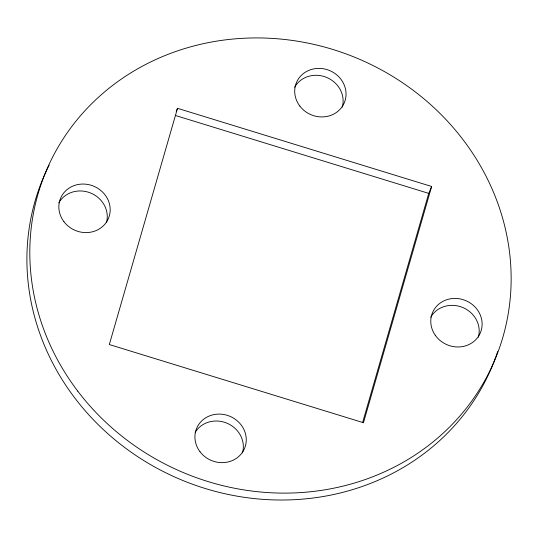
<?xml version="1.0" encoding="UTF-8"?>
<svg xmlns="http://www.w3.org/2000/svg" width="538" height="538" viewBox="0 0 538 538"><rect width="100%" height="100%" fill="white"/><g stroke="black" fill="none" stroke-linecap="round" stroke-linejoin="round"><path stroke-width="0.81" d="M177.5 108.313L109.315 344.549L363.466 422.713L431.651 186.478L177.5 108.313L176.208 111.386M362.646 422.391L428.739 193.384L431.651 186.478M175.388 115.468L428.739 193.384M497.657 351.583A243.418 224.655 22.9 0 1 181.514 479.943A243.418 224.655 22.9 0 1 49.153 165.132M294.649 87.217A25.965 23.961 22.9 0 1 326.727 77.465A25.965 23.961 22.9 0 1 342.255 107.19M195.153 432.431A25.965 23.961 22.9 0 1 227.231 423.298A25.965 23.961 22.9 0 1 242.477 452.902M58.79 202.873A25.965 23.961 22.9 0 1 90.586 193.007A25.965 23.961 22.9 0 1 106.551 222.302M430.73 317.252A25.965 23.961 22.9 0 1 462.808 307.521A25.965 23.961 22.9 0 1 478.336 337.239M77.768 391.16A243.418 224.655 22.9 0 0 491.698 367.03A243.418 224.655 22.9 0 0 241.986 38.353A243.418 224.655 22.9 0 0 77.768 391.16M299.821 106.06A25.965 23.961 22.9 0 0 343.97 103.491A25.965 23.961 22.9 0 0 317.339 68.427A25.965 23.961 22.9 0 0 299.821 106.06M200.035 451.772A25.965 23.961 22.9 0 0 244.191 449.196A25.965 23.961 22.9 0 0 217.554 414.139A25.965 23.961 22.9 0 0 200.035 451.772M63.961 221.723A25.965 23.961 22.9 0 0 108.118 219.148A25.965 23.961 22.9 0 0 81.48 184.09A25.965 23.961 22.9 0 0 63.961 221.723M435.296 335.288A25.965 23.961 22.9 0 0 479.62 334.401A25.965 23.961 22.9 0 0 454.435 298.435A25.965 23.961 22.9 0 0 435.296 335.288"/></g></svg>
